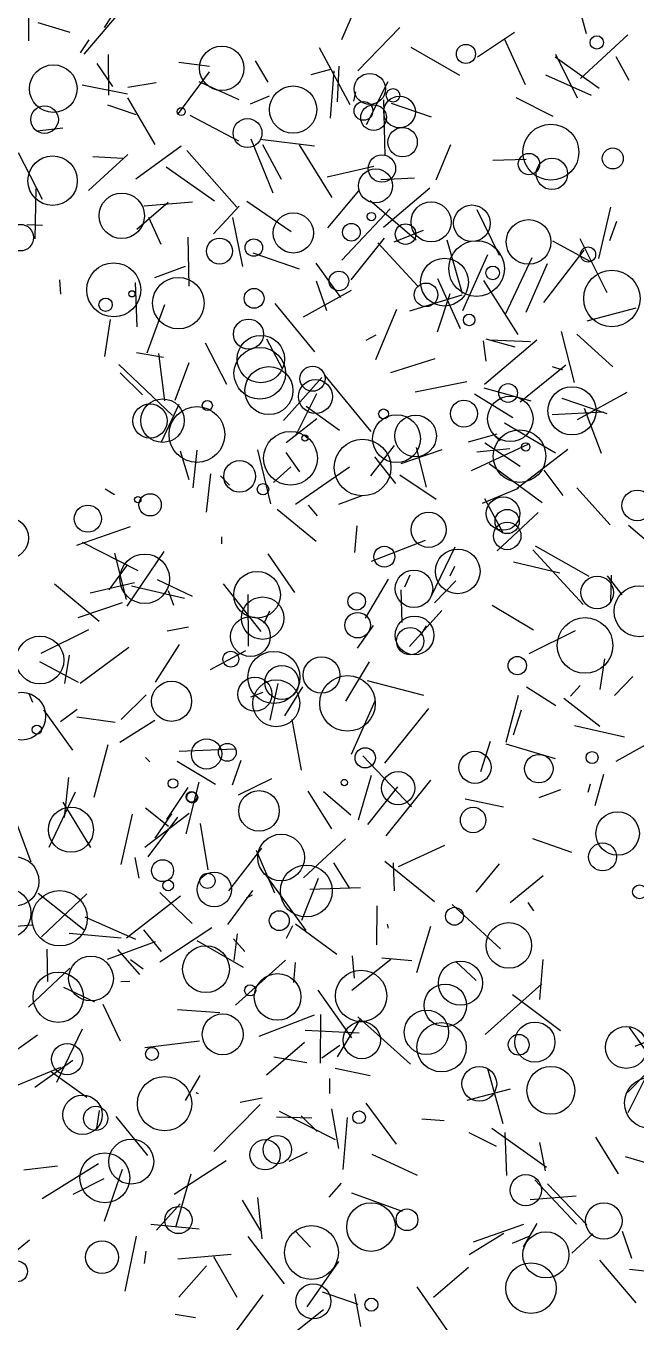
# Model space of a CAD drawing. Header units: millimetres. Extents: x -15 to 2017, y -16 to 2019.
# Drawn here: x 402.2 to 616.7, y 592.2 to 1047.8 of the extents above; entities that cross this region are included whole.
import ezdxf

# ---------------------------------------------------------------- set-up
doc = ezdxf.new("R2010")
doc.units = ezdxf.units.MM

msp = doc.modelspace()

# ---------------------------------------------------------------- linework, layer by layer
at = {"color": 239}
msp.add_line((429.79, 1047.2), (441.63, 1065.24), dxfattribs=at)
at = {"color": 198}
for p, q in [((521.44, 1062.05), (513.1, 1042.93)), ((417.73, 1045.44), (406.44, 1048.92)), ((527.36, 720.17), (537.92, 719.24)), ((590.11, 694.59), (573.27, 707.18))]:
    msp.add_line(p, q, dxfattribs=at)
at = {"color": 235}
msp.add_line((403.04, 1061.07), (403.11, 1042.55), dxfattribs=at)
at = {"color": 118}
for p, q in [((438.07, 1056.07), (422.57, 1037.83)), ((502.76, 663.85), (490.25, 664.25))]:
    msp.add_line(p, q, dxfattribs=at)
at = {"color": 142}
msp.add_line((597.13, 1052.84), (599.19, 1045.13), dxfattribs=at)
at = {"color": 230}
for p, q in [((518.85, 1032.03), (533.67, 1047.26)), ((441.65, 856.21), (422.08, 866.26))]:
    msp.add_line(p, q, dxfattribs=at)
at = {"color": 27}
for p, q in [((573.95, 1045.44), (560.95, 1036.83)), ((543, 885.7), (539.55, 899.61)), ((590.14, 779.25), (582.51, 776.44)), ((437.12, 603.07), (441.08, 622.39))]:
    msp.add_line(p, q, dxfattribs=at)
at = {"color": 136}
for p, q in [((597.22, 1029.31), (613.87, 1044.66)), ((511.7, 1021.07), (512.38, 1033.65))]:
    msp.add_line(p, q, dxfattribs=at)
at = {"color": 26}
for p, q in [((421.36, 1038.27), (424.37, 1042.89)), ((489.66, 742.88), (483.28, 757.9))]:
    msp.add_line(p, q, dxfattribs=at)
at = {"color": 225}
for p, q in [((505.33, 1040.17), (516.13, 1020.19)), ((411.17, 680.1), (423.62, 671.19))]:
    msp.add_line(p, q, dxfattribs=at)
at = {"color": 189}
msp.add_line((537.48, 1040.3), (554.63, 1030.51), dxfattribs=at)
at = {"color": 233}
for p, q in [((577.89, 1027.04), (570.42, 1043.27)), ((584.34, 891.6), (590.95, 882.71)), ((407.86, 635.6), (427.73, 647.9)), ((579.46, 635.28), (595.65, 636.58)), ((539.66, 604.56), (551.17, 588))]:
    msp.add_line(p, q, dxfattribs=at)
at = {"color": 231}
msp.add_line((432.8, 1026.46), (427.27, 1034.59), dxfattribs=at)
at = {"color": 69}
for p, q in [((431.06, 1037.76), (431.22, 1023.42)), ((481.18, 1020.4), (487.83, 1023.18)), ((401.46, 645.72), (413.31, 647.08))]:
    msp.add_line(p, q, dxfattribs=at)
at = {"color": 111}
for p, q in [((456, 1035.09), (466.75, 1033.59)), ((430.95, 795.08), (426.05, 776.56))]:
    msp.add_line(p, q, dxfattribs=at)
at = {"color": 159}
msp.add_line((482.8, 1035.52), (487.25, 1028.01), dxfattribs=at)
at = {"color": 65}
msp.add_line((603.82, 1025.74), (588.26, 1036.79), dxfattribs=at)
at = {"color": 24}
for p, q in [((596.13, 1022.35), (588.57, 1037.79)), ((527.97, 977.06), (544.18, 990.91)), ((587.29, 928.07), (590.89, 926.92)), ((531.82, 743.76), (531.49, 753.55))]:
    msp.add_line(p, q, dxfattribs=at)
at = {"color": 122}
for p, q in [((609.64, 1037.05), (614.16, 1028.75)), ((478.74, 716.81), (462.46, 726.23)), ((463.14, 624.87), (446.07, 626.42))]:
    msp.add_line(p, q, dxfattribs=at)
at = {"color": 220}
for p, q in [((455.86, 1016.98), (466.77, 1031.65)), ((528.12, 973.21), (516.46, 958.59)), ((475.66, 793.53), (456.13, 792.76))]:
    msp.add_line(p, q, dxfattribs=at)
at = {"color": 226}
msp.add_line((502.53, 1030.74), (509.39, 1032.64), dxfattribs=at)
at = {"color": 203}
msp.add_line((509.32, 1015.36), (510.63, 1032.04), dxfattribs=at)
at = {"color": 88}
for p, q in [((601.02, 1023.36), (584.99, 1030.52)), ((483.67, 635.98), (485.09, 621.41))]:
    msp.add_line(p, q, dxfattribs=at)
at = {"color": 85}
for p, q in [((422.01, 1027.07), (437.91, 1023.86)), ((500.75, 729.86), (486.27, 749.73))]:
    msp.add_line(p, q, dxfattribs=at)
at = {"color": 80}
for p, q in [((437.98, 1026.23), (448.01, 1027.87)), ((562.17, 785.65), (565.51, 796.31)), ((512.19, 653.14), (509.78, 667.16))]:
    msp.add_line(p, q, dxfattribs=at)
at = {"color": 149}
for p, q in [((463.04, 1028.25), (477.04, 1021.9)), ((562.68, 880.01), (575.42, 885.3)), ((525.6, 738.45), (525.5, 724.75)), ((519.88, 698.88), (511.58, 685.36)), ((454.62, 594.99), (461.79, 593.82))]:
    msp.add_line(p, q, dxfattribs=at)
at = {"color": 143}
msp.add_line((529.45, 1028.11), (521.84, 1013.05), dxfattribs=at)
at = {"color": 10}
for p, q in [((437.93, 1022.55), (447.46, 1006.09)), ((548.48, 898.83), (533.98, 893.9))]:
    msp.add_line(p, q, dxfattribs=at)
at = {"color": 148}
for p, q in [((517.48, 1021.35), (518.23, 1024.57)), ((399.27, 766.66), (403.93, 753.91))]:
    msp.add_line(p, q, dxfattribs=at)
at = {"color": 31}
for p, q in [((527.98, 1021.81), (528.42, 1002.08)), ((424.19, 989.99), (437.98, 1002.55))]:
    msp.add_line(p, q, dxfattribs=at)
at = {"color": 174}
for p, q in [((574.49, 1022.65), (587.47, 1016.08)), ((563.99, 929.94), (563.12, 937.06)), ((438.84, 871.67), (420, 865.12)), ((495.98, 731.5), (493.66, 726.98))]:
    msp.add_line(p, q, dxfattribs=at)
at = {"color": 98}
for p, q in [((440.98, 1016.56), (431.01, 1019.91)), ((456.11, 830.4), (447.63, 817.11)), ((481.31, 811.99), (485.66, 813.55))]:
    msp.add_line(p, q, dxfattribs=at)
at = {"color": 195}
for p, q in [((477.04, 1007.32), (459.95, 1016.35)), ((570.13, 869.34), (563.5, 881.55))]:
    msp.add_line(p, q, dxfattribs=at)
at = {"color": 63}
for p, q in [((544.84, 1015.75), (530.75, 1020.57)), ((481.94, 968.05), (498.3, 962.43))]:
    msp.add_line(p, q, dxfattribs=at)
at = {"color": 210}
for p, q in [((406.13, 1010.95), (415.11, 1012.02)), ((435.63, 727.14), (417.36, 728.71))]:
    msp.add_line(p, q, dxfattribs=at)
at = {"color": 157}
msp.add_line((481.28, 1008.04), (489.04, 989.15), dxfattribs=at)
at = {"color": 202}
for p, q in [((484.57, 1007.98), (503.62, 1005.67)), ((521.63, 839.62), (529.71, 853.35)), ((568.61, 753.19), (560.42, 743.29))]:
    msp.add_line(p, q, dxfattribs=at)
at = {"color": 62}
msp.add_line((399.44, 1003.34), (407.94, 986.9), dxfattribs=at)
at = {"color": 162}
for p, q in [((440.8, 993.99), (456.74, 1005.68)), ((580.13, 966.25), (570.72, 946.34)), ((602.43, 657.14), (610.41, 644.23))]:
    msp.add_line(p, q, dxfattribs=at)
at = {"color": 183}
for p, q in [((476.34, 984.06), (458.73, 1003.94)), ((559.63, 620.33), (577.3, 626.57))]:
    msp.add_line(p, q, dxfattribs=at)
at = {"color": 156}
msp.add_line((485.36, 1006.06), (492, 993.88), dxfattribs=at)
at = {"color": 60}
for p, q in [((509.88, 987.52), (498.42, 1005.93)), ((499.77, 945.54), (516.62, 954.89)), ((522.22, 817.71), (542.03, 812.5)), ((529.27, 732.05), (529.53, 730.69))]:
    msp.add_line(p, q, dxfattribs=at)
at = {"color": 213}
for p, q in [((551.47, 1005.98), (546.27, 993.6)), ((555.75, 953.65), (550.31, 972.5))]:
    msp.add_line(p, q, dxfattribs=at)
at = {"color": 47}
for p, q in [((436.24, 1001.19), (425.76, 1001.73)), ((557.36, 670.21), (572.59, 674.21)), ((557.86, 611.33), (545.5, 600.75))]:
    msp.add_line(p, q, dxfattribs=at)
at = {"color": 106}
for p, q in [((468.54, 986.14), (451.47, 998.1)), ((455.43, 789.34), (468.87, 781.2)), ((532.89, 780.35), (522.31, 767.08)), ((394.59, 731), (404.45, 731.8))]:
    msp.add_line(p, q, dxfattribs=at)
at = {"color": 54}
for p, q in [((508.12, 994.75), (524.51, 998.44)), ((535.37, 850.64), (537.29, 854.83))]:
    msp.add_line(p, q, dxfattribs=at)
at = {"color": 23}
msp.add_line((578.04, 1000.79), (566.33, 1000.47), dxfattribs=at)
at = {"color": 28}
for p, q in [((527.03, 993.82), (538.77, 994.42)), ((414.29, 803.32), (420.18, 807.6))]:
    msp.add_line(p, q, dxfattribs=at)
at = {"color": 124}
msp.add_line((405.4, 972.9), (405.79, 990.67), dxfattribs=at)
at = {"color": 224}
for p, q in [((519.08, 989.86), (508.18, 976.84)), ((594.14, 616.35), (601.57, 623.21))]:
    msp.add_line(p, q, dxfattribs=at)
at = {"color": 242}
for p, q in [((441.2, 976.37), (452.19, 985.84)), ((458.16, 963.24), (447.44, 959.27)), ((443.41, 716.24), (439.01, 719.48))]:
    msp.add_line(p, q, dxfattribs=at)
at = {"color": 199}
for p, q in [((460.73, 985.79), (443.82, 984.45)), ((542.62, 866.91), (523.56, 859.49))]:
    msp.add_line(p, q, dxfattribs=at)
at = {"color": 58}
for p, q in [((477.12, 984.39), (468.15, 974.69)), ((515.98, 744.83), (510.43, 753.6))]:
    msp.add_line(p, q, dxfattribs=at)
at = {"color": 253}
for p, q in [((479.82, 986.15), (495.41, 975.56)), ((402.51, 977.97), (408, 977.76)), ((459.1, 973.57), (459.43, 956.27))]:
    msp.add_line(p, q, dxfattribs=at)
at = {"color": 57}
for p, q in [((539.46, 972.51), (523.29, 986.33)), ((551.23, 953.67), (546.85, 940.09))]:
    msp.add_line(p, q, dxfattribs=at)
at = {"color": 18}
msp.add_line((445.25, 980.54), (449.6, 971.06), dxfattribs=at)
at = {"color": 172}
for p, q in [((478.51, 963.19), (474.9, 980.39)), ((557.86, 901.6), (567.88, 904.4)), ((493.26, 805.22), (499.54, 815.47)), ((434.42, 723.1), (442.1, 714.33)), ((513.72, 645.75), (515.32, 664.03))]:
    msp.add_line(p, q, dxfattribs=at)
at = {"color": 64}
msp.add_line((513.22, 965.49), (530.32, 983.45), dxfattribs=at)
at = {"color": 223}
msp.add_line((560.69, 983.24), (568.54, 967.17), dxfattribs=at)
at = {"color": 45}
for p, q in [((603.67, 966.04), (607.83, 984.03)), ((511.04, 656.24), (491.35, 666.13))]:
    msp.add_line(p, q, dxfattribs=at)
at = {"color": 87}
msp.add_line((531.67, 971.85), (541.95, 976.03), dxfattribs=at)
at = {"color": 55}
for p, q in [((607.55, 972.4), (609.96, 979.17)), ((621.19, 691.08), (616.3, 689.07)), ((516.72, 637.64), (534.48, 631.19))]:
    msp.add_line(p, q, dxfattribs=at)
at = {"color": 236}
for p, q in [((540.03, 956.36), (525.93, 971.53)), ((524.77, 896.34), (532.09, 886.97)), ((453.35, 770.77), (447.48, 762.24))]:
    msp.add_line(p, q, dxfattribs=at)
at = {"color": 200}
for p, q in [((587.3, 972.21), (600.7, 964.97)), ((495.32, 892.81), (489.21, 887.26))]:
    msp.add_line(p, q, dxfattribs=at)
at = {"color": 72}
for p, q in [((596.95, 973.08), (606.43, 954.05)), ((417.36, 826.54), (415.71, 816.69))]:
    msp.add_line(p, q, dxfattribs=at)
at = {"color": 105}
for p, q in [((555.77, 947.78), (564.59, 967.38)), ((415.36, 709.9), (426.33, 704.74)), ((518.95, 699.44), (537.39, 682.77)), ((502.24, 618.51), (496.84, 624.2))]:
    msp.add_line(p, q, dxfattribs=at)
at = {"color": 19}
for p, q in [((584.25, 950.53), (598.54, 968.93)), ((523.64, 905.25), (507.24, 925)), ((424.79, 848.45), (440.35, 852.15))]:
    msp.add_line(p, q, dxfattribs=at)
at = {"color": 227}
msp.add_line((504.08, 964.34), (512.85, 952.31), dxfattribs=at)
at = {"color": 59}
for p, q in [((578.12, 947.11), (585.56, 964.32)), ((512.05, 613.49), (501, 597.54))]:
    msp.add_line(p, q, dxfattribs=at)
at = {"color": 68}
for p, q in [((414.41, 953.44), (414.11, 958.5)), ((422.51, 730.1), (406.53, 742.79)), ((632.69, 692.2), (613.68, 672.89))]:
    msp.add_line(p, q, dxfattribs=at)
at = {"color": 38}
for p, q in [((441.33, 941.98), (440.7, 957.6)), ((444.28, 790.62), (445.81, 789.05))]:
    msp.add_line(p, q, dxfattribs=at)
at = {"color": 251}
msp.add_line((504.23, 958.16), (507.83, 947.75), dxfattribs=at)
at = {"color": 152}
msp.add_line((546.91, 959.03), (554.88, 941.37), dxfattribs=at)
at = {"color": 70}
msp.add_line((563.14, 958.34), (575.21, 939.32), dxfattribs=at)
at = {"color": 151}
msp.add_line((555.47, 953.1), (537.02, 947.55), dxfattribs=at)
at = {"color": 83}
for p, q in [((450.96, 949.77), (444.76, 932.78)), ((455.91, 600.96), (465.66, 611.92))]:
    msp.add_line(p, q, dxfattribs=at)
at = {"color": 107}
for p, q in [((489.69, 950.27), (503.67, 933.19)), ((595.07, 922.5), (590.51, 940.39)), ((513, 640.96), (508.74, 636.09))]:
    msp.add_line(p, q, dxfattribs=at)
at = {"color": 8}
for p, q in [((532.51, 948.11), (525.06, 930.47)), ((496.94, 732.13), (511.55, 721.55))]:
    msp.add_line(p, q, dxfattribs=at)
at = {"color": 76}
for p, q in [((616.62, 948.52), (599.46, 944)), ((418.67, 793.25), (408.44, 807.33))]:
    msp.add_line(p, q, dxfattribs=at)
at = {"color": 212}
for p, q in [((431.84, 944.54), (429.82, 931.6)), ((517.82, 862.65), (518.61, 872.05))]:
    msp.add_line(p, q, dxfattribs=at)
at = {"color": 188}
for p, q in [((525.27, 939.06), (521.67, 937.23)), ((510.91, 681.39), (523.21, 678.88))]:
    msp.add_line(p, q, dxfattribs=at)
at = {"color": 61}
for p, q in [((608.54, 927.93), (595.94, 939.4)), ((471.11, 865.78), (471.09, 868.16)), ((539.63, 715.04), (544.6, 731.37))]:
    msp.add_line(p, q, dxfattribs=at)
at = {"color": 74}
for p, q in [((472.83, 921.7), (465.29, 936.24)), ((548.44, 842.31), (537.1, 829.67)), ((530.45, 719.67), (516.76, 708.78)), ((458.33, 670.07), (463.49, 678.85))]:
    msp.add_line(p, q, dxfattribs=at)
at = {"color": 43}
for p, q in [((486.79, 937.83), (492.29, 927.37)), ((520.36, 882.57), (512.1, 879.61)), ((580.77, 736.78), (578.85, 739.6)), ((429.21, 703.97), (435.35, 691.02)), ((565.98, 660.34), (585.19, 646.62))]:
    msp.add_line(p, q, dxfattribs=at)
at = {"color": 171}
for p, q in [((563.47, 921.87), (581.79, 937.42)), ((449.83, 722.45), (443.63, 729.99)), ((509.03, 672.48), (509.08, 677.83))]:
    msp.add_line(p, q, dxfattribs=at)
at = {"color": 125}
for p, q in [((574.21, 934.92), (563.99, 937.66)), ((567.91, 863.23), (582.31, 876.69))]:
    msp.add_line(p, q, dxfattribs=at)
at = {"color": 44}
for p, q in [((565.32, 937.42), (579.65, 936.88)), ((599.9, 778.41), (600.74, 781.4)), ((503.52, 700.1), (484.09, 692.59))]:
    msp.add_line(p, q, dxfattribs=at)
at = {"color": 49}
for p, q in [((450.58, 931.18), (441.07, 932.87)), ((449.22, 718.8), (467.6, 730.9)), ((484.77, 624.22), (478.38, 634.97))]:
    msp.add_line(p, q, dxfattribs=at)
at = {"color": 160}
for p, q in [((451.06, 915.99), (448.93, 932.62)), ((545.98, 930.75), (530.43, 925.79))]:
    msp.add_line(p, q, dxfattribs=at)
at = {"color": 237}
for p, q in [((454.63, 916.21), (459.54, 929.53)), ((407.65, 727.62), (423.64, 742.71))]:
    msp.add_line(p, q, dxfattribs=at)
at = {"color": 15}
msp.add_line((434.82, 928.8), (453.68, 910.87), dxfattribs=at)
at = {"color": 117}
for p, q in [((435.33, 925.79), (443.13, 918.15)), ((542.92, 836.93), (540.91, 833.64))]:
    msp.add_line(p, q, dxfattribs=at)
at = {"color": 11}
for p, q in [((592.04, 928.55), (576.04, 915.54)), ((499.23, 733.47), (505.08, 748.24))]:
    msp.add_line(p, q, dxfattribs=at)
at = {"color": 129}
msp.add_line((492.81, 909.09), (506.2, 924.15), dxfattribs=at)
at = {"color": 244}
msp.add_line((557.19, 922.66), (539.07, 919.1), dxfattribs=at)
at = {"color": 139}
msp.add_line((563.19, 920.6), (579.77, 915.99), dxfattribs=at)
at = {"color": 132}
for p, q in [((497.08, 903.84), (504.52, 918.63)), ((403.18, 813.07), (404.56, 810.1)), ((612.63, 797.77), (595.08, 801.72)), ((437.57, 727.29), (456.57, 742)), ((403.06, 702.91), (417.58, 716.63)), ((477.51, 669.46), (485.29, 671.01))]:
    msp.add_line(p, q, dxfattribs=at)
at = {"color": 133}
for p, q in [((559.9, 918.49), (573.45, 910.19)), ((438.78, 711.94), (435.52, 711.79))]:
    msp.add_line(p, q, dxfattribs=at)
at = {"color": 252}
for p, q in [((590.64, 916.9), (606.46, 911.51)), ((516.4, 770.36), (506.77, 778.5)), ((473.2, 731.9), (481.96, 743.84)), ((430.9, 719.68), (447.75, 725.91))]:
    msp.add_line(p, q, dxfattribs=at)
at = {"color": 96}
msp.add_line((613.52, 918.91), (596.06, 909.35), dxfattribs=at)
at = {"color": 114}
for p, q in [((455.97, 914.74), (449.78, 901.48)), ((523.43, 889.62), (531.77, 900.32)), ((452.18, 849.3), (454.1, 844.22))]:
    msp.add_line(p, q, dxfattribs=at)
at = {"color": 22}
for p, q in [((500.76, 914.08), (512.48, 905.64)), ((422.88, 734.66), (440.72, 726.79))]:
    msp.add_line(p, q, dxfattribs=at)
at = {"color": 71}
for p, q in [((587.2, 911.22), (605.45, 912.12)), ((461.01, 885.41), (462.36, 898.63)), ((427.15, 660.35), (428.05, 666.53))]:
    msp.add_line(p, q, dxfattribs=at)
at = {"color": 48}
for p, q in [((598.53, 913.47), (604.45, 897.63)), ((425.03, 758.97), (415.24, 774.92))]:
    msp.add_line(p, q, dxfattribs=at)
at = {"color": 247}
for p, q in [((504.52, 909.71), (493.67, 901.22)), ((574.97, 885.26), (592.69, 899.02)), ((533.15, 752.33), (549.48, 759.76))]:
    msp.add_line(p, q, dxfattribs=at)
at = {"color": 234}
for p, q in [((588.38, 897.65), (570.45, 908.1)), ((467.11, 890.33), (465.53, 876.81))]:
    msp.add_line(p, q, dxfattribs=at)
at = {"color": 208}
for p, q in [((567.13, 903.73), (568.96, 902.04)), ((599.43, 626.38), (585.6, 640.81)), ((581.9, 626.86), (577.06, 618.64))]:
    msp.add_line(p, q, dxfattribs=at)
at = {"color": 190}
msp.add_line((459.54, 888.28), (456.49, 898.34), dxfattribs=at)
at = {"color": 67}
for p, q in [((488.36, 879.8), (483.79, 898.8)), ((496.44, 711.49), (496.98, 718.57))]:
    msp.add_line(p, q, dxfattribs=at)
at = {"color": 103}
for p, q in [((493.6, 897.88), (498.41, 891.05)), ((413.05, 676.51), (422.12, 695.19)), ((405.28, 674.69), (418.72, 684.2))]:
    msp.add_line(p, q, dxfattribs=at)
at = {"color": 228}
for p, q in [((578.63, 900.62), (558.81, 891.38)), ((480.19, 847.93), (480.39, 829.71))]:
    msp.add_line(p, q, dxfattribs=at)
at = {"color": 140}
msp.add_line((572.34, 899.18), (560.7, 897.96), dxfattribs=at)
at = {"color": 214}
for p, q in [((576.04, 892.93), (563.6, 901.12)), ((504.22, 866.59), (490.57, 877.84)), ((519.42, 693.71), (500.43, 694.7)), ((557.9, 658.85), (567.58, 654.02))]:
    msp.add_line(p, q, dxfattribs=at)
at = {"color": 73}
msp.add_line((565.03, 894.02), (583.69, 880.22), dxfattribs=at)
at = {"color": 192}
msp.add_line((470.6, 889.64), (473.79, 886.4), dxfattribs=at)
at = {"color": 99}
for p, q in [((496.99, 879.65), (515.96, 892.75)), ((431.46, 849.58), (437.86, 858.39))]:
    msp.add_line(p, q, dxfattribs=at)
at = {"color": 229}
msp.add_line((546.5, 881.32), (533.62, 889.89), dxfattribs=at)
at = {"color": 109}
msp.add_line((430.05, 885.06), (433.37, 883.11), dxfattribs=at)
at = {"color": 150}
for p, q in [((595.9, 885.44), (607.62, 872.37)), ((573.27, 619.95), (579.12, 622.39))]:
    msp.add_line(p, q, dxfattribs=at)
at = {"color": 12}
for p, q in [((504.77, 875.62), (501.57, 879.34)), ((444.39, 617.06), (443.72, 612.73))]:
    msp.add_line(p, q, dxfattribs=at)
at = {"color": 222}
for p, q in [((614.06, 872.33), (633.43, 855.65)), ((486.79, 679.1), (500.19, 690.54))]:
    msp.add_line(p, q, dxfattribs=at)
at = {"color": 163}
for p, q in [((437.55, 846.19), (433.41, 862.5)), ((488.02, 803.77), (490.92, 816.58))]:
    msp.add_line(p, q, dxfattribs=at)
at = {"color": 82}
for p, q in [((437.74, 843.8), (450.75, 862.98)), ((419.49, 778.48), (410.3, 759.01))]:
    msp.add_line(p, q, dxfattribs=at)
at = {"color": 216}
for p, q in [((496.71, 848.59), (487.38, 862.25)), ((607.88, 845.49), (608.1, 854.77))]:
    msp.add_line(p, q, dxfattribs=at)
at = {"color": 191}
msp.add_line((553.02, 864.52), (544.59, 847.11), dxfattribs=at)
at = {"color": 243}
msp.add_line((580.47, 863.58), (598.12, 844.43), dxfattribs=at)
at = {"color": 170}
for p, q in [((581.27, 865.05), (600.11, 854.34)), ((501.32, 778.77), (509.69, 765.56)), ((570.19, 623.28), (558.02, 615.84))]:
    msp.add_line(p, q, dxfattribs=at)
at = {"color": 51}
for p, q in [((552.87, 857.74), (551.27, 854.33)), ((520.65, 791.2), (537.72, 773.27)), ((429.63, 642.53), (418.73, 637.02))]:
    msp.add_line(p, q, dxfattribs=at)
at = {"color": 153}
msp.add_line((589.92, 855.37), (573.63, 859.24), dxfattribs=at)
at = {"color": 241}
for p, q in [((448.29, 853.25), (460.66, 847.28)), ((463.03, 781.94), (458.38, 763.79)), ((501.09, 651.73), (494.63, 648.57))]:
    msp.add_line(p, q, dxfattribs=at)
at = {"color": 115}
msp.add_line((553.36, 852.77), (545.84, 845.03), dxfattribs=at)
at = {"color": 240}
for p, q in [((611.81, 847.83), (606.74, 854.53)), ((572.52, 739.7), (584.09, 749.1)), ((398.82, 675.37), (414.42, 681.75))]:
    msp.add_line(p, q, dxfattribs=at)
at = {"color": 14}
msp.add_line((427.97, 838.43), (412.29, 851.57), dxfattribs=at)
at = {"color": 95}
for p, q in [((457.95, 846.5), (439.27, 850.84)), ((588.47, 808.8), (578.2, 815.36)), ((473.49, 743.72), (485.15, 758.79))]:
    msp.add_line(p, q, dxfattribs=at)
at = {"color": 7}
for p, q in [((484.88, 834.97), (471.7, 851.62)), ((479.36, 828.1), (466.92, 821.43))]:
    msp.add_line(p, q, dxfattribs=at)
at = {"color": 102}
msp.add_line((534.02, 849.61), (534.39, 838.06), dxfattribs=at)
at = {"color": 116}
msp.add_line((420.59, 839.81), (436.18, 845.16), dxfattribs=at)
at = {"color": 81}
msp.add_line((580.71, 835.35), (566.16, 844.11), dxfattribs=at)
at = {"color": 238}
for p, q in [((485.92, 837.82), (488.01, 842.23)), ((393.5, 684.01), (406.26, 693.11))]:
    msp.add_line(p, q, dxfattribs=at)
at = {"color": 254}
msp.add_line((407.51, 827.35), (424.3, 835.62), dxfattribs=at)
at = {"color": 250}
for p, q in [((459.34, 836.49), (451.88, 835.05)), ((479.19, 722.42), (475.13, 726.85))]:
    msp.add_line(p, q, dxfattribs=at)
at = {"color": 123}
for p, q in [((524.29, 837.02), (518.64, 829.04)), ((553.36, 718.97), (560.54, 712.23))]:
    msp.add_line(p, q, dxfattribs=at)
at = {"color": 146}
for p, q in [((595.33, 835.1), (579.07, 827.02)), ((392.69, 612.34), (403.5, 621.03))]:
    msp.add_line(p, q, dxfattribs=at)
at = {"color": 206}
msp.add_line((438.35, 829.28), (421.24, 816.59), dxfattribs=at)
at = {"color": 232}
msp.add_line((604.07, 814.54), (605.73, 825.31), dxfattribs=at)
at = {"color": 92}
msp.add_line((420.72, 816.95), (407.07, 824.24), dxfattribs=at)
at = {"color": 39}
msp.add_line((522.87, 824.26), (514.6, 810.43), dxfattribs=at)
at = {"color": 52}
msp.add_line((597.04, 815.98), (593.7, 812.16), dxfattribs=at)
at = {"color": 161}
msp.add_line((615.63, 819.08), (609.1, 812.45), dxfattribs=at)
at = {"color": 180}
for p, q in [((444.51, 812.66), (435.65, 804.04)), ((520, 590.58), (517.79, 602.08))]:
    msp.add_line(p, q, dxfattribs=at)
at = {"color": 154}
for p, q in [((575.31, 812.47), (570.93, 795.9)), ((480.2, 622.27), (493.03, 605.66))]:
    msp.add_line(p, q, dxfattribs=at)
at = {"color": 185}
for p, q in [((603.97, 801.48), (591.33, 811.35)), ((581.12, 642.12), (595.8, 626.6))]:
    msp.add_line(p, q, dxfattribs=at)
at = {"color": 184}
for p, q in [((524.83, 810.45), (516.51, 791.66)), ((489.38, 685.45), (500.92, 683.38))]:
    msp.add_line(p, q, dxfattribs=at)
at = {"color": 155}
for p, q in [((528.4, 788.66), (543.9, 807.83)), ((472.56, 648.89), (454.26, 637.01))]:
    msp.add_line(p, q, dxfattribs=at)
at = {"color": 169}
msp.add_line((573.65, 798.59), (576.48, 807.4), dxfattribs=at)
at = {"color": 53}
msp.add_line((420.12, 804.88), (433.61, 803.1), dxfattribs=at)
at = {"color": 127}
for p, q in [((435.23, 795.99), (447.48, 803.76)), ((409.56, 723.23), (409.73, 711.86))]:
    msp.add_line(p, q, dxfattribs=at)
at = {"color": 9}
msp.add_line((495.69, 804.02), (499.02, 786.13), dxfattribs=at)
at = {"color": 29}
for p, q in [((588.46, 790.2), (571.08, 795.36)), ((477.71, 789.54), (474.69, 780.93)), ((506.24, 685.02), (512.55, 689.47))]:
    msp.add_line(p, q, dxfattribs=at)
at = {"color": 131}
for p, q in [((619.88, 794.91), (609.62, 789.21)), ((620.55, 679.03), (613.87, 665.75))]:
    msp.add_line(p, q, dxfattribs=at)
at = {"color": 137}
msp.add_line((523.59, 784.27), (519.04, 768.54), dxfattribs=at)
at = {"color": 209}
msp.add_line((602.35, 773.73), (605.41, 784.75), dxfattribs=at)
at = {"color": 144}
msp.add_line((417.11, 783.63), (415.61, 769.58), dxfattribs=at)
at = {"color": 32}
msp.add_line((451.69, 768.85), (459.26, 780.04), dxfattribs=at)
at = {"color": 128}
for p, q in [((476.97, 777.54), (488.68, 783.27)), ((603.89, 613.93), (616.65, 598.92))]:
    msp.add_line(p, q, dxfattribs=at)
at = {"color": 25}
for p, q in [((544.43, 782.67), (528.75, 763.09)), ((528.44, 754.24), (545.91, 740.05))]:
    msp.add_line(p, q, dxfattribs=at)
at = {"color": 248}
msp.add_line((570.14, 773.13), (556.66, 776.02), dxfattribs=at)
at = {"color": 201}
msp.add_line((439.5, 770.73), (435.55, 753.03), dxfattribs=at)
at = {"color": 221}
msp.add_line((459.63, 770.92), (443.97, 759.02), dxfattribs=at)
at = {"color": 79}
for p, q in [((452.38, 766.37), (444.28, 772.82)), ((445.12, 755.7), (455.59, 769.64))]:
    msp.add_line(p, q, dxfattribs=at)
at = {"color": 17}
msp.add_line((463.43, 767.45), (466.17, 751.16), dxfattribs=at)
at = {"color": 141}
for p, q in [((514.52, 762.01), (499.75, 748.29)), ((570.05, 661.87), (564.61, 681.2)), ((521.76, 669.08), (532.35, 654.65))]:
    msp.add_line(p, q, dxfattribs=at)
at = {"color": 89}
msp.add_line((580.32, 762.12), (594.03, 757.29), dxfattribs=at)
at = {"color": 177}
msp.add_line((442.06, 748.24), (440.59, 755.42), dxfattribs=at)
at = {"color": 77}
msp.add_line((460.64, 732.24), (449.24, 743.14), dxfattribs=at)
at = {"color": 13}
msp.add_line((519.81, 744.78), (502.04, 744.2), dxfattribs=at)
at = {"color": 40}
msp.add_line((479.72, 741.27), (481.92, 742.3), dxfattribs=at)
at = {"color": 35}
msp.add_line((552.09, 738.9), (569.04, 723.34), dxfattribs=at)
at = {"color": 104}
msp.add_line((476.44, 728.66), (475.34, 719.24), dxfattribs=at)
at = {"color": 205}
msp.add_line((517.74, 713.04), (517.07, 720.93), dxfattribs=at)
at = {"color": 94}
msp.add_line((493.49, 719.4), (475.93, 703.56), dxfattribs=at)
at = {"color": 135}
msp.add_line((583.92, 719.58), (582.83, 705.54), dxfattribs=at)
at = {"color": 211}
msp.add_line((563.69, 693.26), (583.56, 711.1), dxfattribs=at)
at = {"color": 246}
msp.add_line((504.84, 708.88), (516.63, 692.04), dxfattribs=at)
at = {"color": 167}
for p, q in [((455.53, 702.01), (470.43, 701)), ((484.5, 668.67), (468.29, 652.13)), ((523.82, 651.15), (539.79, 643.83))]:
    msp.add_line(p, q, dxfattribs=at)
at = {"color": 207}
msp.add_line((505.83, 683.17), (505.88, 700.34), dxfattribs=at)
at = {"color": 78}
msp.add_line((623.21, 683.38), (614.39, 695.73), dxfattribs=at)
at = {"color": 182}
msp.add_line((444.03, 688.71), (463.28, 691.08), dxfattribs=at)
at = {"color": 165}
msp.add_line((462.86, 672.36), (462.02, 672.75), dxfattribs=at)
at = {"color": 36}
for p, q in [((445.07, 650.77), (433.88, 664.45)), ((488.45, 582.02), (506.8, 596.55))]:
    msp.add_line(p, q, dxfattribs=at)
at = {"color": 218}
msp.add_line((498.92, 664.68), (504.56, 659.18), dxfattribs=at)
at = {"color": 113}
msp.add_line((541.39, 663.63), (549.21, 662.98), dxfattribs=at)
at = {"color": 5}
msp.add_line((570.63, 658.76), (571.18, 643.73), dxfattribs=at)
at = {"color": 168}
msp.add_line((584.92, 645.36), (582.91, 655.34), dxfattribs=at)
at = {"color": 3}
msp.add_line((626.45, 646.26), (613.03, 650.28), dxfattribs=at)
at = {"color": 217}
msp.add_line((436.04, 645.81), (429.65, 627.52), dxfattribs=at)
at = {"color": 187}
msp.add_line((460.23, 644.17), (454.8, 625.47), dxfattribs=at)
at = {"color": 166}
msp.add_line((456.44, 633.76), (448.09, 624.46), dxfattribs=at)
at = {"color": 97}
msp.add_line((615.2, 614.48), (611.97, 624.03), dxfattribs=at)
at = {"color": 93}
msp.add_line((474.36, 615.95), (455.57, 614.26), dxfattribs=at)
at = {"color": 215}
msp.add_line((468.14, 615.16), (476.35, 600.93), dxfattribs=at)
at = {"color": 176}
msp.add_line((614.4, 610.77), (625.06, 609.64), dxfattribs=at)
at = {"color": 30}
msp.add_line((471.59, 582.81), (485.62, 601.79), dxfattribs=at)
at = {"color": 84}
msp.add_line((506.37, 602.85), (518.95, 598.46), dxfattribs=at)
at = {"color": 201}
for centre, radius in [((602.93, 1041.99), 2.35), ((398.1, 747.08), 8.66)]:
    msp.add_circle(centre, radius, dxfattribs=at)
at = {"color": 183}
msp.add_circle((471.05, 1032.89), 7.81, dxfattribs=at)
at = {"color": 108}
for centre, radius in [((556.91, 1037.94), 3.37), ((514.13, 781.82), 1.1)]:
    msp.add_circle(centre, radius, dxfattribs=at)
at = {"color": 194}
msp.add_circle((411.82, 1025.74), 8.37, dxfattribs=at)
at = {"color": 26}
msp.add_circle((523.12, 1025.63), 5.48, dxfattribs=at)
at = {"color": 62}
for centre, radius in [((496.15, 1018.37), 8.31), ((482.71, 812.86), 6)]:
    msp.add_circle(centre, radius, dxfattribs=at)
at = {"color": 114}
msp.add_circle((531.29, 1023.4), 2.37, dxfattribs=at)
at = {"color": 71}
for centre, radius in [((520.88, 1017.92), 3.3), ((520.29, 691.26), 6.54)]:
    msp.add_circle(centre, radius, dxfattribs=at)
at = {"color": 184}
msp.add_circle((533.56, 1017.55), 5.57, dxfattribs=at)
at = {"color": 120}
msp.add_circle((408.75, 1014.85), 4.84, dxfattribs=at)
at = {"color": 221}
msp.add_circle((456.81, 1017.65), 1.4, dxfattribs=at)
at = {"color": 115}
msp.add_circle((524.45, 1015.55), 4.53, dxfattribs=at)
at = {"color": 127}
msp.add_circle((480.12, 1010.14), 5.08, dxfattribs=at)
at = {"color": 148}
msp.add_circle((534.65, 1006.91), 5.17, dxfattribs=at)
at = {"color": 156}
for centre, radius in [((586.79, 1003.42), 9.84), ((621.66, 669.19), 8.98)]:
    msp.add_circle(centre, radius, dxfattribs=at)
at = {"color": 113}
msp.add_circle((527.39, 997.65), 4.81, dxfattribs=at)
at = {"color": 153}
msp.add_circle((579.06, 999.24), 3.75, dxfattribs=at)
at = {"color": 206}
for centre, radius in [((608.56, 1001.19), 3.69), ((504.02, 917.51), 5.96)]:
    msp.add_circle(centre, radius, dxfattribs=at)
at = {"color": 60}
for centre, radius in [((411.56, 993.37), 8.7), ((533.07, 779.86), 5.84)]:
    msp.add_circle(centre, radius, dxfattribs=at)
at = {"color": 139}
for centre, radius in [((587.13, 995.8), 5.54), ((502.59, 616.62), 9.47)]:
    msp.add_circle(centre, radius, dxfattribs=at)
at = {"color": 150}
for centre, radius in [((525.15, 991.57), 5.98), ((571.74, 918.76), 3.29), ((462.33, 904.18), 9.8)]:
    msp.add_circle(centre, radius, dxfattribs=at)
at = {"color": 31}
msp.add_circle((435.88, 981.06), 7.99, dxfattribs=at)
at = {"color": 168}
for centre, radius in [((544.67, 978.89), 7.05), ((571.99, 724.59), 8.01)]:
    msp.add_circle(centre, radius, dxfattribs=at)
at = {"color": 22}
for centre, radius in [((559.01, 978.41), 6.43), ((481.13, 833.14), 6.98)]:
    msp.add_circle(centre, radius, dxfattribs=at)
at = {"color": 207}
msp.add_circle((496.22, 975.01), 7.07, dxfattribs=at)
at = {"color": 234}
msp.add_circle((523.68, 980.75), 1.48, dxfattribs=at)
at = {"color": 64}
msp.add_circle((578.93, 971.86), 7.85, dxfattribs=at)
at = {"color": 167}
msp.add_circle((400.2, 973.36), 4.67, dxfattribs=at)
at = {"color": 56}
for centre, radius in [((516.63, 975.27), 3.11), ((426.71, 663.77), 4.25), ((605.4, 627.71), 6.42)]:
    msp.add_circle(centre, radius, dxfattribs=at)
at = {"color": 203}
for centre, radius in [((535.68, 974.6), 3.63), ((559.44, 768.64), 4.48)]:
    msp.add_circle(centre, radius, dxfattribs=at)
at = {"color": 210}
msp.add_circle((470.26, 968.64), 4.57, dxfattribs=at)
at = {"color": 254}
msp.add_circle((482.33, 969.87), 3.07, dxfattribs=at)
at = {"color": 196}
msp.add_circle((560.66, 962.49), 9.78, dxfattribs=at)
at = {"color": 44}
msp.add_circle((549.4, 957.72), 8.41, dxfattribs=at)
at = {"color": 61}
for centre, radius in [((599.85, 967.44), 2.66), ((527.95, 911.39), 1.74)]:
    msp.add_circle(centre, radius, dxfattribs=at)
at = {"color": 14}
msp.add_circle((433.07, 955.01), 9.49, dxfattribs=at)
at = {"color": 81}
msp.add_circle((512.24, 958.14), 3.45, dxfattribs=at)
at = {"color": 219}
msp.add_circle((566.34, 960.97), 2.38, dxfattribs=at)
at = {"color": 97}
msp.add_circle((608.23, 951.98), 9.91, dxfattribs=at)
at = {"color": 133}
msp.add_circle((455.8, 950.34), 9.06, dxfattribs=at)
at = {"color": 220}
for centre, radius in [((542.89, 953.26), 4.15), ((413.56, 706.36), 8.83)]:
    msp.add_circle(centre, radius, dxfattribs=at)
at = {"color": 136}
msp.add_circle((439.45, 953.62), 1.09, dxfattribs=at)
at = {"color": 43}
for centre, radius in [((482.42, 952.02), 3.49), ((500.78, 743.69), 9.13), ((520.05, 706.82), 9.05)]:
    msp.add_circle(centre, radius, dxfattribs=at)
at = {"color": 103}
for centre, radius in [((430.22, 949.78), 2.34), ((450.93, 668.94), 9.55)]:
    msp.add_circle(centre, radius, dxfattribs=at)
at = {"color": 204}
msp.add_circle((480.45, 939.45), 5.29, dxfattribs=at)
at = {"color": 215}
msp.add_circle((558.06, 944.43), 2.04, dxfattribs=at)
at = {"color": 5}
for centre, radius in [((484.79, 930.69), 8.33), ((395, 735.91), 8.95)]:
    msp.add_circle(centre, radius, dxfattribs=at)
at = {"color": 209}
for centre, radius in [((484.43, 925.69), 9.08), ((502.98, 923.77), 4.42), ((483.48, 847.82), 8.2)]:
    msp.add_circle(centre, radius, dxfattribs=at)
at = {"color": 138}
msp.add_circle((487.65, 919.6), 8.44, dxfattribs=at)
at = {"color": 202}
msp.add_circle((594.21, 912.48), 8.47, dxfattribs=at)
at = {"color": 222}
for centre, radius in [((450.24, 909.03), 7.65), ((610.26, 763.91), 7.63)]:
    msp.add_circle(centre, radius, dxfattribs=at)
at = {"color": 227}
msp.add_circle((465.98, 914.34), 1.77, dxfattribs=at)
at = {"color": 32}
for centre, radius in [((556.2, 911.47), 4.75), ((491.93, 755.46), 8.21)]:
    msp.add_circle(centre, radius, dxfattribs=at)
at = {"color": 171}
for centre, radius in [((572.53, 909.66), 7.99), ((500.28, 902.94), 1.09), ((518.48, 845.51), 3.08)]:
    msp.add_circle(centre, radius, dxfattribs=at)
at = {"color": 159}
msp.add_circle((445.84, 908.92), 6.04, dxfattribs=at)
at = {"color": 238}
for centre, radius in [((532.52, 902.7), 8.41), ((515.27, 809.64), 9.78), ((399.05, 609.99), 3.68)]:
    msp.add_circle(centre, radius, dxfattribs=at)
at = {"color": 109}
for centre, radius in [((539.21, 903.66), 7.32), ((406.04, 800.41), 1.62)]:
    msp.add_circle(centre, radius, dxfattribs=at)
at = {"color": 236}
for centre, radius in [((495.22, 895.8), 9.44), ((400.73, 805.16), 8.4)]:
    msp.add_circle(centre, radius, dxfattribs=at)
at = {"color": 74}
msp.add_circle((520.58, 892.55), 9.97, dxfattribs=at)
at = {"color": 92}
for centre, radius in [((575.77, 896.57), 9.24), ((560.1, 787.16), 5.64)]:
    msp.add_circle(centre, radius, dxfattribs=at)
at = {"color": 70}
msp.add_circle((577.95, 899.79), 1.47, dxfattribs=at)
at = {"color": 35}
msp.add_circle((477.34, 889.45), 5.59, dxfattribs=at)
at = {"color": 55}
msp.add_circle((485.56, 884.91), 2.01, dxfattribs=at)
at = {"color": 252}
for centre, radius in [((617.17, 879.24), 5.39), ((581.16, 690.59), 7.05)]:
    msp.add_circle(centre, radius, dxfattribs=at)
at = {"color": 250}
for centre, radius in [((441.51, 881.26), 1.14), ((466.01, 747.28), 2.68)]:
    msp.add_circle(centre, radius, dxfattribs=at)
at = {"color": 178}
for centre, radius in [((445.86, 879.44), 3.91), ((465.71, 791.87), 5.31), ((460.39, 776.79), 1.87)]:
    msp.add_circle(centre, radius, dxfattribs=at)
at = {"color": 78}
msp.add_circle((569.97, 876.37), 5.89, dxfattribs=at)
at = {"color": 17}
msp.add_circle((395.72, 867.75), 7.35, dxfattribs=at)
at = {"color": 197}
for centre, radius in [((423.96, 874.55), 4.75), ((418.01, 765.24), 7.92)]:
    msp.add_circle(centre, radius, dxfattribs=at)
at = {"color": 77}
msp.add_circle((543.8, 870.66), 6.17, dxfattribs=at)
at = {"color": 94}
msp.add_circle((571.41, 873.57), 4.26, dxfattribs=at)
at = {"color": 28}
msp.add_circle((571.45, 868.5), 4.82, dxfattribs=at)
at = {"color": 16}
for centre, radius in [((443.97, 853.44), 8.71), ((490.69, 706.46), 8.19)]:
    msp.add_circle(centre, radius, dxfattribs=at)
at = {"color": 11}
msp.add_circle((528.23, 861.21), 3.67, dxfattribs=at)
at = {"color": 251}
msp.add_circle((554.02, 856.03), 7.84, dxfattribs=at)
at = {"color": 93}
msp.add_circle((538.63, 849.94), 6.59, dxfattribs=at)
at = {"color": 180}
msp.add_circle((603.09, 848.62), 5.73, dxfattribs=at)
at = {"color": 33}
for centre, radius in [((617.96, 842.02), 8.97), ((574.96, 822.93), 3.21)]:
    msp.add_circle(centre, radius, dxfattribs=at)
at = {"color": 95}
msp.add_circle((485.43, 839.6), 7.45, dxfattribs=at)
at = {"color": 10}
msp.add_circle((518.85, 837.13), 4.49, dxfattribs=at)
at = {"color": 49}
msp.add_circle((538.84, 833.55), 6.81, dxfattribs=at)
at = {"color": 41}
msp.add_circle((598.8, 830.02), 9.78, dxfattribs=at)
at = {"color": 189}
for centre, radius in [((537.3, 831.53), 4.83), ((414.03, 734.1), 9.73), ((613.31, 688.71), 7.35), ((422.12, 665.04), 6.93)]:
    msp.add_circle(centre, radius, dxfattribs=at)
at = {"color": 166}
msp.add_circle((407.12, 824.88), 8.41, dxfattribs=at)
at = {"color": 229}
msp.add_circle((474.24, 825.19), 2.8, dxfattribs=at)
at = {"color": 193}
msp.add_circle((489.38, 818.79), 9.15, dxfattribs=at)
at = {"color": 225}
msp.add_circle((506.13, 819.62), 6.43, dxfattribs=at)
at = {"color": 157}
for centre, radius in [((492.18, 817.02), 5.97), ((453.91, 781.48), 1.68)]:
    msp.add_circle(centre, radius, dxfattribs=at)
at = {"color": 58}
for centre, radius in [((453.42, 810.38), 7.05), ((465.5, 716.22), 8.22)]:
    msp.add_circle(centre, radius, dxfattribs=at)
at = {"color": 170}
msp.add_circle((490.22, 809.68), 8.24, dxfattribs=at)
at = {"color": 213}
msp.add_circle((473.01, 792.45), 3.15, dxfattribs=at)
at = {"color": 65}
msp.add_circle((521.5, 790.51), 3.57, dxfattribs=at)
at = {"color": 129}
msp.add_circle((582.54, 786.69), 5.01, dxfattribs=at)
at = {"color": 36}
msp.add_circle((601.28, 790.61), 2.11, dxfattribs=at)
at = {"color": 86}
msp.add_circle((460.67, 776.56), 1.94, dxfattribs=at)
at = {"color": 217}
msp.add_circle((484.15, 771.84), 7.13, dxfattribs=at)
at = {"color": 57}
msp.add_circle((604.96, 755.68), 4.91, dxfattribs=at)
at = {"color": 147}
for centre, radius in [((450.25, 750.85), 3.85), ((552.89, 734.82), 3.14)]:
    msp.add_circle(centre, radius, dxfattribs=at)
at = {"color": 1}
msp.add_circle((452.23, 745.65), 1.87, dxfattribs=at)
at = {"color": 130}
msp.add_circle((468.42, 744.23), 6.07, dxfattribs=at)
at = {"color": 233}
msp.add_circle((617.98, 743.39), 2.44, dxfattribs=at)
at = {"color": 182}
msp.add_circle((491.28, 733.28), 3.5, dxfattribs=at)
at = {"color": 230}
msp.add_circle((425.07, 712.93), 7.87, dxfattribs=at)
at = {"color": 241}
msp.add_circle((554.99, 711.32), 7.76, dxfattribs=at)
at = {"color": 99}
msp.add_circle((549.67, 703.5), 7.5, dxfattribs=at)
at = {"color": 190}
msp.add_circle((481.04, 708.75), 1.96, dxfattribs=at)
at = {"color": 122}
msp.add_circle((543.01, 694.03), 7.79, dxfattribs=at)
at = {"color": 107}
msp.add_circle((471.41, 693.31), 7.2, dxfattribs=at)
at = {"color": 214}
for centre, radius in [((548.36, 688.77), 8.66), ((579.79, 604.08), 8.89)]:
    msp.add_circle(centre, radius, dxfattribs=at)
at = {"color": 187}
msp.add_circle((575.47, 689.65), 3.66, dxfattribs=at)
at = {"color": 37}
msp.add_circle((416.69, 684.58), 5.47, dxfattribs=at)
at = {"color": 79}
msp.add_circle((446.52, 686.45), 2.28, dxfattribs=at)
at = {"color": 173}
msp.add_circle((561.62, 675.93), 6.1, dxfattribs=at)
at = {"color": 87}
msp.add_circle((586.78, 673.62), 8.42, dxfattribs=at)
at = {"color": 46}
msp.add_circle((519.32, 664.15), 2.23, dxfattribs=at)
at = {"color": 15}
msp.add_circle((439.23, 648.57), 7.91, dxfattribs=at)
at = {"color": 185}
msp.add_circle((486.28, 650.97), 5.32, dxfattribs=at)
at = {"color": 68}
msp.add_circle((490.59, 652.79), 4.98, dxfattribs=at)
at = {"color": 96}
msp.add_circle((429.93, 642.86), 8.76, dxfattribs=at)
at = {"color": 235}
msp.add_circle((577.95, 638.51), 5.5, dxfattribs=at)
at = {"color": 174}
msp.add_circle((523.54, 625.57), 8.56, dxfattribs=at)
at = {"color": 117}
msp.add_circle((455.81, 628.03), 4.78, dxfattribs=at)
at = {"color": 2}
msp.add_circle((536.19, 628.12), 3.82, dxfattribs=at)
at = {"color": 140}
msp.add_circle((428.93, 615), 5.76, dxfattribs=at)
at = {"color": 154}
msp.add_circle((585.04, 615.8), 8.11, dxfattribs=at)
at = {"color": 54}
msp.add_circle((503.25, 599.44), 6.15, dxfattribs=at)
at = {"color": 4}
msp.add_circle((523.66, 598.29), 2.3, dxfattribs=at)

doc.saveas('drawing.dxf')
